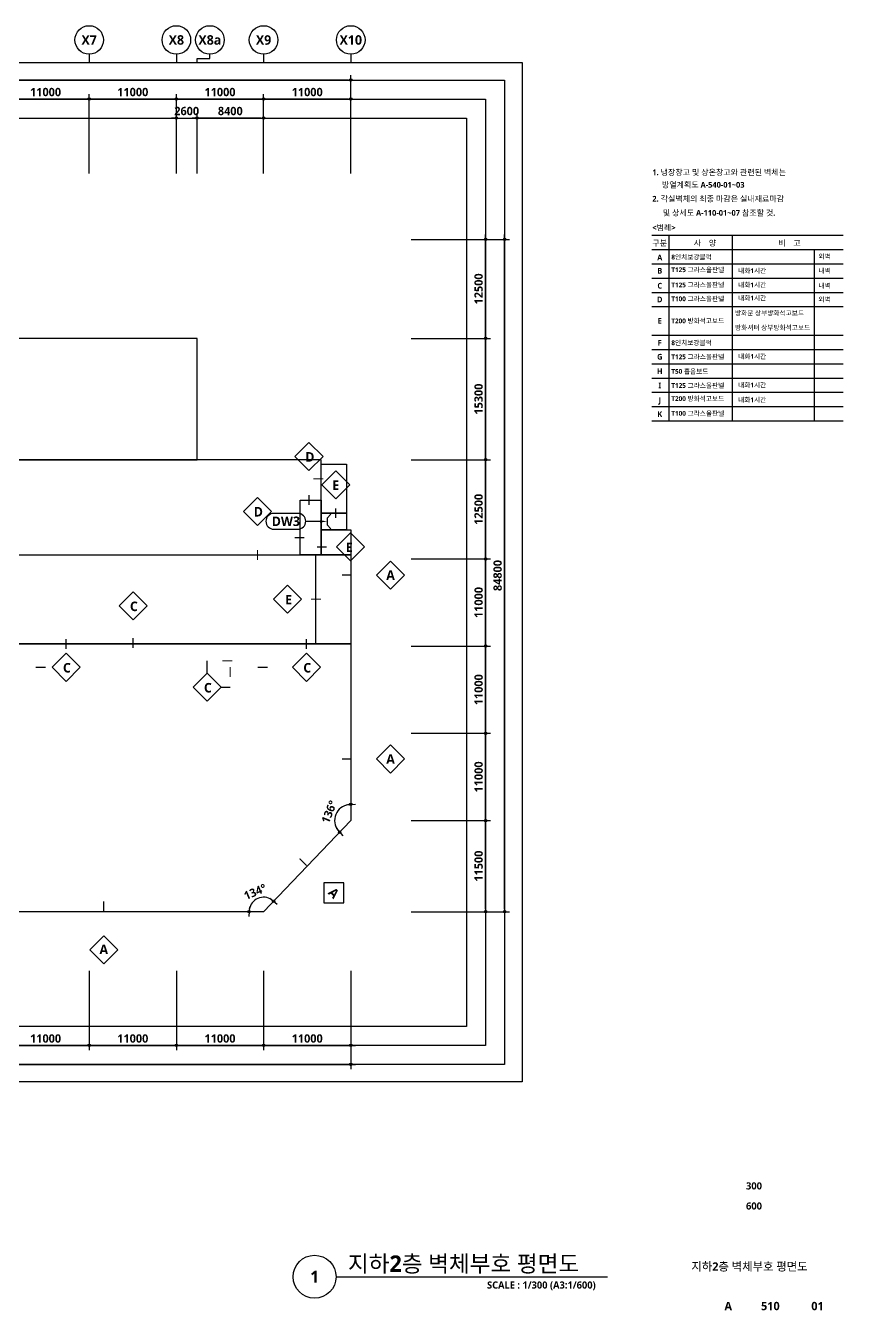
# Model space of a CAD drawing. Header units: millimetres. Extents: x 10941 to 190005487, y 7641 to 455456909.
# Drawn here: x 141375 to 244500, y 7641 to 169666 of the extents above; entities that cross this region are included whole.
import ezdxf
from ezdxf.enums import TextEntityAlignment as Align

# ---------------------------------------------------------------- set-up
doc = ezdxf.new("R2010")
doc.units = ezdxf.units.MM
doc.header["$LTSCALE"] = 400
doc.header["$MEASUREMENT"] = 0
doc.header["$PDSIZE"] = -10
doc.layers.get('0').update_dxf_attribs({"linetype": 'CONTINUOUS'})
doc.layers.get('Defpoints').update_dxf_attribs({"color": 153, "linetype": 'CONTINUOUS'})
for name, color, linetype in [('A-ANNO-TEXT1', 7, 'CONTINUOUS'), ('A-ANNO-TITL', 7, 'CONTINUOUS'), ('A-ST-AXIS-BUB', 7, 'CONTINUOUS'), ('A-ST-AXIS-DIM', 7, 'CONTINUOUS'), ('A-TEXT2', 3, 'CONTINUOUS'), ('AA-MARK', 2, 'CONTINUOUS'), ('AA-SYMB', 4, 'CONTINUOUS'), ('AA-XXXX-TXT1', 2, 'CONTINUOUS'), ('T', 3, 'CONTINUOUS')]:
    doc.layers.add(name, color=color, linetype=linetype)
doc.layers.add('Defpoint', color=161, linetype='CONTINUOUS', plot=False)
doc.layers.add('면적', color=210, linetype='CONTINUOUS', plot=False)
doc.styles.add('2020음성 1차', font='')
doc.styles.add('SH_대대리576', font='')
doc.styles.get('2020음성 1차').set_extended_font_data('NanumGothic', bold=True)
doc.styles.get('SH_대대리576').set_extended_font_data('NanumGothic', bold=True)
doc.dimstyles.new('SHP 600', dxfattribs={"dimscale": 300, "dimtxt": 3.5, "dimasz": 1, "dimexe": 2, "dimexo": 2, "dimgap": 1, "dimtad": 1, "dimdec": 0, "dimzin": 0, "dimdsep": 46, "dimtxsty": 'SH_대대리576', "dimblk": 'DIMDOT', "dimcen": 0.09, "dimclrt": 3, "dimadec": 0, "dimazin": 1, "dimtfac": 1, "dimtdec": 0, "dimtix": 1, "dimtmove": 2, "dimatfit": 0, "dimldrblk": 'DIMDOT', "dimfxl": 1, "dimtolj": 1, "dimtzin": 0, "dimarcsym": 0})

# ---------------------------------------------------------------- blocks, each defined once
blk = doc.blocks.new('DIMDOT')
at = {"color": 0}
blk.add_line((-2, 0), (2, 0), dxfattribs=at)
for radius in [0.5, 0.25]:
    blk.add_circle((0, 0), radius, dxfattribs=at)
blk = doc.blocks.new('*D192')
at = {"layer": 'A-ST-AXIS-DIM', "color": 0, "lineweight": -2}
for p, q in [((67782, 151016), (67782, 163416)), ((182082, 162816), (68082, 162816)), ((182382, 151016), (182382, 163416))]:
    blk.add_line(p, q, dxfattribs=at)
at = {"layer": 'Defpoints', "color": 0}
for p in [(67782, 162816), (67782, 150416), (182382, 150416)]:
    blk.add_point(p, dxfattribs=at)
at = {"layer": 'A-ST-AXIS-DIM', "color": 0, "linetype": 'ByBlock', "lineweight": -2, "xscale": 300, "yscale": 300, "zscale": 300, "rotation": 180}
blk.add_blockref('DIMDOT', (67782, 162816), dxfattribs=at)
at = {"layer": 'A-ST-AXIS-DIM', "color": 0, "linetype": 'ByBlock', "lineweight": -2, "xscale": 300, "yscale": 300, "zscale": 300}
blk.add_blockref('DIMDOT', (182382, 162816), dxfattribs=at)
at = {"layer": 'A-ST-AXIS-DIM', "color": 3, "insert": (125082, 163696), "char_height": 1050, "attachment_point": 5, "style": 'SH_대대리576'}
blk.add_mtext('\\A1;114600', dxfattribs=at)
blk = doc.blocks.new('*D198')
at = {"layer": 'A-ST-AXIS-DIM', "color": 0, "lineweight": -2}
for p, q in [((138382, 151016), (138382, 161016)), ((149082, 160416), (138682, 160416)), ((149382, 151016), (149382, 161016))]:
    blk.add_line(p, q, dxfattribs=at)
at = {"layer": 'Defpoints', "color": 0}
for p in [(138382, 160416), (138382, 150416), (149382, 150416)]:
    blk.add_point(p, dxfattribs=at)
at = {"layer": 'A-ST-AXIS-DIM', "color": 0, "linetype": 'ByBlock', "lineweight": -2, "xscale": 300, "yscale": 300, "zscale": 300, "rotation": 180}
blk.add_blockref('DIMDOT', (138382, 160416), dxfattribs=at)
at = {"layer": 'A-ST-AXIS-DIM', "color": 0, "linetype": 'ByBlock', "lineweight": -2, "xscale": 300, "yscale": 300, "zscale": 300}
blk.add_blockref('DIMDOT', (149382, 160416), dxfattribs=at)
at = {"layer": 'A-ST-AXIS-DIM', "color": 3, "insert": (143882, 161292), "char_height": 1050, "attachment_point": 5, "style": 'SH_대대리576'}
blk.add_mtext('\\A1;11000', dxfattribs=at)
blk = doc.blocks.new('*D199')
at = {"layer": 'A-ST-AXIS-DIM', "color": 0, "lineweight": -2}
for p, q in [((149382, 151016), (149382, 161016)), ((160082, 160416), (149682, 160416)), ((160382, 151016), (160382, 161016))]:
    blk.add_line(p, q, dxfattribs=at)
at = {"layer": 'Defpoints', "color": 0}
for p in [(149382, 160416), (149382, 150416), (160382, 150416)]:
    blk.add_point(p, dxfattribs=at)
at = {"layer": 'A-ST-AXIS-DIM', "color": 0, "linetype": 'ByBlock', "lineweight": -2, "xscale": 300, "yscale": 300, "zscale": 300, "rotation": 180}
blk.add_blockref('DIMDOT', (149382, 160416), dxfattribs=at)
at = {"layer": 'A-ST-AXIS-DIM', "color": 0, "linetype": 'ByBlock', "lineweight": -2, "xscale": 300, "yscale": 300, "zscale": 300}
blk.add_blockref('DIMDOT', (160382, 160416), dxfattribs=at)
at = {"layer": 'A-ST-AXIS-DIM', "color": 3, "insert": (154882, 161292), "char_height": 1050, "attachment_point": 5, "style": 'SH_대대리576'}
blk.add_mtext('\\A1;11000', dxfattribs=at)
blk = doc.blocks.new('*D200')
at = {"layer": 'A-ST-AXIS-DIM', "color": 0, "lineweight": -2}
for p, q in [((160382, 151016), (160382, 161016)), ((171082, 160416), (160682, 160416)), ((171382, 151016), (171382, 161016))]:
    blk.add_line(p, q, dxfattribs=at)
at = {"layer": 'Defpoints', "color": 0}
for p in [(160382, 160416), (160382, 150416), (171382, 150416)]:
    blk.add_point(p, dxfattribs=at)
at = {"layer": 'A-ST-AXIS-DIM', "color": 0, "linetype": 'ByBlock', "lineweight": -2, "xscale": 300, "yscale": 300, "zscale": 300, "rotation": 180}
blk.add_blockref('DIMDOT', (160382, 160416), dxfattribs=at)
at = {"layer": 'A-ST-AXIS-DIM', "color": 0, "linetype": 'ByBlock', "lineweight": -2, "xscale": 300, "yscale": 300, "zscale": 300}
blk.add_blockref('DIMDOT', (171382, 160416), dxfattribs=at)
at = {"layer": 'A-ST-AXIS-DIM', "color": 3, "insert": (165882, 161292), "char_height": 1050, "attachment_point": 5, "style": 'SH_대대리576'}
blk.add_mtext('\\A1;11000', dxfattribs=at)
blk = doc.blocks.new('*D201')
at = {"layer": 'A-ST-AXIS-DIM', "color": 0, "lineweight": -2}
for p, q in [((171382, 151016), (171382, 161016)), ((182082, 160416), (171682, 160416)), ((182382, 151016), (182382, 161016))]:
    blk.add_line(p, q, dxfattribs=at)
at = {"layer": 'Defpoints', "color": 0}
for p in [(171382, 160416), (171382, 150416), (182382, 150416)]:
    blk.add_point(p, dxfattribs=at)
at = {"layer": 'A-ST-AXIS-DIM', "color": 0, "linetype": 'ByBlock', "lineweight": -2, "xscale": 300, "yscale": 300, "zscale": 300, "rotation": 180}
blk.add_blockref('DIMDOT', (171382, 160416), dxfattribs=at)
at = {"layer": 'A-ST-AXIS-DIM', "color": 0, "linetype": 'ByBlock', "lineweight": -2, "xscale": 300, "yscale": 300, "zscale": 300}
blk.add_blockref('DIMDOT', (182382, 160416), dxfattribs=at)
at = {"layer": 'A-ST-AXIS-DIM', "color": 3, "insert": (176882, 161292), "char_height": 1050, "attachment_point": 5, "style": 'SH_대대리576'}
blk.add_mtext('\\A1;11000', dxfattribs=at)
blk = doc.blocks.new('A-ST-AXIS-BUB-1')
at = {"layer": 'A-ST-AXIS-BUB'}
blk.add_line((0, 350), (0, 0), dxfattribs=at)
blk.add_circle((0, 950), 600, dxfattribs=at)
blk = doc.blocks.new('*D217')
at = {"layer": 'A-ST-AXIS-DIM', "color": 0, "lineweight": -2}
for p, q in [((189982, 142716), (199982, 142716)), ((199382, 130516), (199382, 142416)), ((189982, 130216), (199982, 130216))]:
    blk.add_line(p, q, dxfattribs=at)
at = {"layer": 'Defpoints', "color": 0}
for p in [(189382, 142716), (199382, 142716), (189382, 130216)]:
    blk.add_point(p, dxfattribs=at)
at = {"layer": 'A-ST-AXIS-DIM', "color": 0, "linetype": 'ByBlock', "lineweight": -2, "xscale": 300, "yscale": 300, "zscale": 300}
for p, rotation in [((199382, 142716), 90), ((199382, 130216), 270)]:
    blk.add_blockref('DIMDOT', p, dxfattribs=dict(at, rotation=rotation))
at = {"layer": 'A-ST-AXIS-DIM', "color": 3, "insert": (198503, 136466), "char_height": 1050, "attachment_point": 5, "rotation": 90, "style": 'SH_대대리576'}
blk.add_mtext('\\A1;12500', dxfattribs=at)
blk = doc.blocks.new('*D218')
at = {"layer": 'A-ST-AXIS-DIM', "color": 0, "lineweight": -2}
for p, q in [((189982, 130216), (199982, 130216)), ((199382, 115216), (199382, 129916)), ((189982, 114916), (199982, 114916))]:
    blk.add_line(p, q, dxfattribs=at)
at = {"layer": 'Defpoints', "color": 0}
for p in [(189382, 130216), (199382, 130216), (189382, 114916)]:
    blk.add_point(p, dxfattribs=at)
at = {"layer": 'A-ST-AXIS-DIM', "color": 0, "linetype": 'ByBlock', "lineweight": -2, "xscale": 300, "yscale": 300, "zscale": 300}
for p, rotation in [((199382, 130216), 90), ((199382, 114916), 270)]:
    blk.add_blockref('DIMDOT', p, dxfattribs=dict(at, rotation=rotation))
at = {"layer": 'A-ST-AXIS-DIM', "color": 3, "insert": (198502, 122566), "char_height": 1050, "attachment_point": 5, "rotation": 90, "style": 'SH_대대리576'}
blk.add_mtext('\\A1;15300', dxfattribs=at)
blk = doc.blocks.new('*D219')
at = {"layer": 'A-ST-AXIS-DIM', "color": 0, "lineweight": -2}
for p, q in [((189982, 114916), (199982, 114916)), ((199382, 102716), (199382, 114616)), ((189982, 102416), (199982, 102416))]:
    blk.add_line(p, q, dxfattribs=at)
at = {"layer": 'Defpoints', "color": 0}
for p in [(189382, 114916), (199382, 114916), (189382, 102416)]:
    blk.add_point(p, dxfattribs=at)
at = {"layer": 'A-ST-AXIS-DIM', "color": 0, "linetype": 'ByBlock', "lineweight": -2, "xscale": 300, "yscale": 300, "zscale": 300}
for p, rotation in [((199382, 114916), 90), ((199382, 102416), 270)]:
    blk.add_blockref('DIMDOT', p, dxfattribs=dict(at, rotation=rotation))
at = {"layer": 'A-ST-AXIS-DIM', "color": 3, "insert": (198503, 108666), "char_height": 1050, "attachment_point": 5, "rotation": 90, "style": 'SH_대대리576'}
blk.add_mtext('\\A1;12500', dxfattribs=at)
blk = doc.blocks.new('*D220')
at = {"layer": 'A-ST-AXIS-DIM', "color": 0, "lineweight": -2}
for p, q in [((189982, 102416), (199982, 102416)), ((199382, 91716), (199382, 102116)), ((189982, 91416), (199982, 91416))]:
    blk.add_line(p, q, dxfattribs=at)
at = {"layer": 'Defpoints', "color": 0}
for p in [(189382, 102416), (199382, 102416), (189382, 91416)]:
    blk.add_point(p, dxfattribs=at)
at = {"layer": 'A-ST-AXIS-DIM', "color": 0, "linetype": 'ByBlock', "lineweight": -2, "xscale": 300, "yscale": 300, "zscale": 300}
for p, rotation in [((199382, 102416), 90), ((199382, 91416), 270)]:
    blk.add_blockref('DIMDOT', p, dxfattribs=dict(at, rotation=rotation))
at = {"layer": 'A-ST-AXIS-DIM', "color": 3, "insert": (198506, 96916), "char_height": 1050, "attachment_point": 5, "rotation": 90, "style": 'SH_대대리576'}
blk.add_mtext('\\A1;11000', dxfattribs=at)
blk = doc.blocks.new('*D221')
at = {"layer": 'A-ST-AXIS-DIM', "color": 0, "lineweight": -2}
for p, q in [((189982, 91416), (199982, 91416)), ((199382, 80716), (199382, 91116)), ((189982, 80416), (199982, 80416))]:
    blk.add_line(p, q, dxfattribs=at)
at = {"layer": 'Defpoints', "color": 0}
for p in [(189382, 91416), (199382, 91416), (189382, 80416)]:
    blk.add_point(p, dxfattribs=at)
at = {"layer": 'A-ST-AXIS-DIM', "color": 0, "linetype": 'ByBlock', "lineweight": -2, "xscale": 300, "yscale": 300, "zscale": 300}
for p, rotation in [((199382, 91416), 90), ((199382, 80416), 270)]:
    blk.add_blockref('DIMDOT', p, dxfattribs=dict(at, rotation=rotation))
at = {"layer": 'A-ST-AXIS-DIM', "color": 3, "insert": (198506, 85916), "char_height": 1050, "attachment_point": 5, "rotation": 90, "style": 'SH_대대리576'}
blk.add_mtext('\\A1;11000', dxfattribs=at)
blk = doc.blocks.new('*D222')
at = {"layer": 'A-ST-AXIS-DIM', "color": 0, "lineweight": -2}
for p, q in [((189982, 80416), (199982, 80416)), ((199382, 69716), (199382, 80116)), ((189982, 69416), (199982, 69416))]:
    blk.add_line(p, q, dxfattribs=at)
at = {"layer": 'Defpoints', "color": 0}
for p in [(189382, 80416), (199382, 80416), (189382, 69416)]:
    blk.add_point(p, dxfattribs=at)
at = {"layer": 'A-ST-AXIS-DIM', "color": 0, "linetype": 'ByBlock', "lineweight": -2, "xscale": 300, "yscale": 300, "zscale": 300}
for p, rotation in [((199382, 80416), 90), ((199382, 69416), 270)]:
    blk.add_blockref('DIMDOT', p, dxfattribs=dict(at, rotation=rotation))
at = {"layer": 'A-ST-AXIS-DIM', "color": 3, "insert": (198506, 74916), "char_height": 1050, "attachment_point": 5, "rotation": 90, "style": 'SH_대대리576'}
blk.add_mtext('\\A1;11000', dxfattribs=at)
blk = doc.blocks.new('*D223')
at = {"layer": 'A-ST-AXIS-DIM', "color": 0, "lineweight": -2}
for p, q in [((189982, 69416), (199982, 69416)), ((199382, 58216), (199382, 69116)), ((189982, 57916), (199982, 57916))]:
    blk.add_line(p, q, dxfattribs=at)
at = {"layer": 'Defpoints', "color": 0}
for p in [(189382, 69416), (199382, 69416), (189382, 57916)]:
    blk.add_point(p, dxfattribs=at)
at = {"layer": 'A-ST-AXIS-DIM', "color": 0, "linetype": 'ByBlock', "lineweight": -2, "xscale": 300, "yscale": 300, "zscale": 300}
for p, rotation in [((199382, 69416), 90), ((199382, 57916), 270)]:
    blk.add_blockref('DIMDOT', p, dxfattribs=dict(at, rotation=rotation))
at = {"layer": 'A-ST-AXIS-DIM', "color": 3, "insert": (198505, 63666), "char_height": 1050, "attachment_point": 5, "rotation": 90, "style": 'SH_대대리576'}
blk.add_mtext('\\A1;11500', dxfattribs=at)
blk = doc.blocks.new('*D224')
at = {"layer": 'A-ST-AXIS-DIM', "color": 0, "lineweight": -2}
for p, q in [((189982, 142716), (202382, 142716)), ((201782, 58216), (201782, 142416)), ((189982, 57916), (202382, 57916))]:
    blk.add_line(p, q, dxfattribs=at)
at = {"layer": 'Defpoints', "color": 0}
for p in [(189382, 142716), (201782, 142716), (189382, 57916)]:
    blk.add_point(p, dxfattribs=at)
at = {"layer": 'A-ST-AXIS-DIM', "color": 0, "linetype": 'ByBlock', "lineweight": -2, "xscale": 300, "yscale": 300, "zscale": 300}
for p, rotation in [((201782, 142716), 90), ((201782, 57916), 270)]:
    blk.add_blockref('DIMDOT', p, dxfattribs=dict(at, rotation=rotation))
at = {"layer": 'A-ST-AXIS-DIM', "color": 3, "insert": (200902, 100316), "char_height": 1050, "attachment_point": 5, "rotation": 90, "style": 'SH_대대리576'}
blk.add_mtext('\\A1;84800', dxfattribs=at)
blk = doc.blocks.new('*D236')
at = {"layer": 'A-ST-AXIS-DIM', "color": 0, "lineweight": -2}
for p, q in [((138382, 50445), (138382, 40445)), ((149382, 50445), (149382, 40445)), ((138682, 41045), (149082, 41045))]:
    blk.add_line(p, q, dxfattribs=at)
at = {"layer": 'Defpoints', "color": 0}
for p in [(138382, 51045), (149382, 51045), (149382, 41045)]:
    blk.add_point(p, dxfattribs=at)
at = {"layer": 'A-ST-AXIS-DIM', "color": 0, "linetype": 'ByBlock', "lineweight": -2, "xscale": 300, "yscale": 300, "zscale": 300, "rotation": 180}
blk.add_blockref('DIMDOT', (138382, 41045), dxfattribs=at)
at = {"layer": 'A-ST-AXIS-DIM', "color": 0, "linetype": 'ByBlock', "lineweight": -2, "xscale": 300, "yscale": 300, "zscale": 300}
blk.add_blockref('DIMDOT', (149382, 41045), dxfattribs=at)
at = {"layer": 'A-ST-AXIS-DIM', "color": 3, "insert": (143882, 41921), "char_height": 1050, "attachment_point": 5, "style": 'SH_대대리576'}
blk.add_mtext('\\A1;11000', dxfattribs=at)
blk = doc.blocks.new('*D237')
at = {"layer": 'A-ST-AXIS-DIM', "color": 0, "lineweight": -2}
for p, q in [((149382, 50445), (149382, 40445)), ((160382, 50445), (160382, 40445)), ((149682, 41045), (160082, 41045))]:
    blk.add_line(p, q, dxfattribs=at)
at = {"layer": 'Defpoints', "color": 0}
for p in [(149382, 51045), (160382, 51045), (160382, 41045)]:
    blk.add_point(p, dxfattribs=at)
at = {"layer": 'A-ST-AXIS-DIM', "color": 0, "linetype": 'ByBlock', "lineweight": -2, "xscale": 300, "yscale": 300, "zscale": 300, "rotation": 180}
blk.add_blockref('DIMDOT', (149382, 41045), dxfattribs=at)
at = {"layer": 'A-ST-AXIS-DIM', "color": 0, "linetype": 'ByBlock', "lineweight": -2, "xscale": 300, "yscale": 300, "zscale": 300}
blk.add_blockref('DIMDOT', (160382, 41045), dxfattribs=at)
at = {"layer": 'A-ST-AXIS-DIM', "color": 3, "insert": (154882, 41921), "char_height": 1050, "attachment_point": 5, "style": 'SH_대대리576'}
blk.add_mtext('\\A1;11000', dxfattribs=at)
blk = doc.blocks.new('*D238')
at = {"layer": 'A-ST-AXIS-DIM', "color": 0, "lineweight": -2}
for p, q in [((160382, 50445), (160382, 40445)), ((171382, 50445), (171382, 40445)), ((160682, 41045), (171082, 41045))]:
    blk.add_line(p, q, dxfattribs=at)
at = {"layer": 'Defpoints', "color": 0}
for p in [(160382, 51045), (171382, 51045), (171382, 41045)]:
    blk.add_point(p, dxfattribs=at)
at = {"layer": 'A-ST-AXIS-DIM', "color": 0, "linetype": 'ByBlock', "lineweight": -2, "xscale": 300, "yscale": 300, "zscale": 300, "rotation": 180}
blk.add_blockref('DIMDOT', (160382, 41045), dxfattribs=at)
at = {"layer": 'A-ST-AXIS-DIM', "color": 0, "linetype": 'ByBlock', "lineweight": -2, "xscale": 300, "yscale": 300, "zscale": 300}
blk.add_blockref('DIMDOT', (171382, 41045), dxfattribs=at)
at = {"layer": 'A-ST-AXIS-DIM', "color": 3, "insert": (165882, 41921), "char_height": 1050, "attachment_point": 5, "style": 'SH_대대리576'}
blk.add_mtext('\\A1;11000', dxfattribs=at)
blk = doc.blocks.new('*D239')
at = {"layer": 'A-ST-AXIS-DIM', "color": 0, "lineweight": -2}
for p, q in [((171382, 50445), (171382, 40445)), ((182382, 50445), (182382, 40445)), ((171682, 41045), (182082, 41045))]:
    blk.add_line(p, q, dxfattribs=at)
at = {"layer": 'Defpoints', "color": 0}
for p in [(171382, 51045), (182382, 51045), (182382, 41045)]:
    blk.add_point(p, dxfattribs=at)
at = {"layer": 'A-ST-AXIS-DIM', "color": 0, "linetype": 'ByBlock', "lineweight": -2, "xscale": 300, "yscale": 300, "zscale": 300, "rotation": 180}
blk.add_blockref('DIMDOT', (171382, 41045), dxfattribs=at)
at = {"layer": 'A-ST-AXIS-DIM', "color": 0, "linetype": 'ByBlock', "lineweight": -2, "xscale": 300, "yscale": 300, "zscale": 300}
blk.add_blockref('DIMDOT', (182382, 41045), dxfattribs=at)
at = {"layer": 'A-ST-AXIS-DIM', "color": 3, "insert": (176882, 41921), "char_height": 1050, "attachment_point": 5, "style": 'SH_대대리576'}
blk.add_mtext('\\A1;11000', dxfattribs=at)
blk = doc.blocks.new('*D240')
at = {"layer": 'A-ST-AXIS-DIM', "color": 0, "lineweight": -2}
blk.add_arc((171382, 57916), 1829, 55.67995, 170.59308, dxfattribs=at)
at = {"layer": 'Defpoints', "color": 0}
for p in [(182382, 69416), (171355, 59745), (160382, 57916), (171382, 57916), (171382, 57916)]:
    blk.add_point(p, dxfattribs=at)
at = {"layer": 'A-ST-AXIS-DIM', "color": 0, "linetype": 'ByBlock', "lineweight": -2, "xscale": 300, "yscale": 300, "zscale": 300}
for p, rotation in [((169553, 57916), 265.2965424328981), ((172646, 59238), 320.9764875871198)]:
    blk.add_blockref('DIMDOT', p, dxfattribs=dict(at, rotation=rotation))
at = {"layer": 'A-ST-AXIS-DIM', "color": 3, "insert": (170310, 60424), "char_height": 1050, "attachment_point": 5, "rotation": 23.13652, "style": 'SH_대대리576'}
blk.add_mtext('\\A1;134%%d', dxfattribs=at)
blk = doc.blocks.new('*D241')
at = {"layer": 'A-ST-AXIS-DIM', "color": 0, "lineweight": -2}
blk.add_arc((182382, 69416), 2037, 98.44788, 217.82515, dxfattribs=at)
at = {"layer": 'Defpoints', "color": 0}
for p in [(182382, 91716), (180931, 70846), (182382, 69416), (182382, 69416), (171382, 57916)]:
    blk.add_point(p, dxfattribs=at)
at = {"layer": 'A-ST-AXIS-DIM', "color": 0, "linetype": 'ByBlock', "lineweight": -2, "xscale": 300, "yscale": 300, "zscale": 300}
for p, rotation in [((182382, 71453), 4.223939572343841), ((180974, 67945), 312.0490904476741)]:
    blk.add_blockref('DIMDOT', p, dxfattribs=dict(at, rotation=rotation))
at = {"layer": 'A-ST-AXIS-DIM', "color": 3, "insert": (179658, 70509), "char_height": 1050, "attachment_point": 5, "rotation": 68.13652, "style": 'SH_대대리576'}
blk.add_mtext('\\A1;136%%d', dxfattribs=at)
blk = doc.blocks.new('*D242')
at = {"layer": 'A-ST-AXIS-DIM', "color": 0, "lineweight": -2}
for p, q in [((67782, 50445), (67782, 38045)), ((182382, 50445), (182382, 38045)), ((68082, 38645), (182082, 38645))]:
    blk.add_line(p, q, dxfattribs=at)
at = {"layer": 'Defpoints', "color": 0}
for p in [(67782, 51045), (182382, 51045), (182382, 38645)]:
    blk.add_point(p, dxfattribs=at)
at = {"layer": 'A-ST-AXIS-DIM', "color": 0, "linetype": 'ByBlock', "lineweight": -2, "xscale": 300, "yscale": 300, "zscale": 300, "rotation": 180}
blk.add_blockref('DIMDOT', (67782, 38645), dxfattribs=at)
at = {"layer": 'A-ST-AXIS-DIM', "color": 0, "linetype": 'ByBlock', "lineweight": -2, "xscale": 300, "yscale": 300, "zscale": 300}
blk.add_blockref('DIMDOT', (182382, 38645), dxfattribs=at)
at = {"layer": 'A-ST-AXIS-DIM', "color": 3, "insert": (125082, 39524), "char_height": 1050, "attachment_point": 5, "style": 'SH_대대리576'}
blk.add_mtext('\\A1;114600', dxfattribs=at)
blk = doc.blocks.new('*U18507')
at = {"layer": 'A-ANNO-TITL'}
blk.add_line((0, 0), (5709, 0), dxfattribs=at)
blk.add_circle((-450, 0), 450, dxfattribs=at)
at = {"layer": 'AA-XXXX-TXT1', "style": 'SH_대대리576'}
blk.add_attdef('DWG.TITLE', (250, 100), '', height=350, dxfattribs=at)
at = {"layer": 'AA-XXXX-TXT1', "color": 7, "style": 'SH_대대리576'}
blk.add_attdef('NO1', text='', height=300, dxfattribs=at).set_placement((-450, 0), align=Align.MIDDLE)
at = {"layer": 'AA-XXXX-TXT1', "style": 'SH_대대리576'}
blk.add_attdef('SCALE', text='', height=150, dxfattribs=at).set_placement((5459, -100), align=Align.TOP_RIGHT)
blk = doc.blocks.new('*D8015')
at = {"layer": 'A-ST-AXIS-DIM', "color": 0, "lineweight": -2}
for p, q in [((160082, 158016), (159782, 158016)), ((160382, 151016), (160382, 158616)), ((160382, 158016), (162982, 158016)), ((162982, 151016), (162982, 158616)), ((163282, 158016), (163582, 158016))]:
    blk.add_line(p, q, dxfattribs=at)
at = {"layer": 'Defpoints', "color": 0}
for p in [(162982, 158016), (160382, 150416), (162982, 150416)]:
    blk.add_point(p, dxfattribs=at)
at = {"layer": 'A-ST-AXIS-DIM', "color": 0, "linetype": 'ByBlock', "lineweight": -2, "xscale": 300, "yscale": 300, "zscale": 300}
blk.add_blockref('DIMDOT', (160382, 158016), dxfattribs=at)
at = {"layer": 'A-ST-AXIS-DIM', "color": 0, "linetype": 'ByBlock', "lineweight": -2, "xscale": 300, "yscale": 300, "zscale": 300, "rotation": 180}
blk.add_blockref('DIMDOT', (162982, 158016), dxfattribs=at)
at = {"layer": 'A-ST-AXIS-DIM', "color": 3, "insert": (161682, 158896), "char_height": 1050, "attachment_point": 5, "style": 'SH_대대리576'}
blk.add_mtext('\\A1;2600', dxfattribs=at)
blk = doc.blocks.new('*D8016')
at = {"layer": 'A-ST-AXIS-DIM', "color": 0, "lineweight": -2}
for p, q in [((162982, 151016), (162982, 158616)), ((171082, 158016), (163282, 158016)), ((171382, 151016), (171382, 158616))]:
    blk.add_line(p, q, dxfattribs=at)
at = {"layer": 'Defpoints', "color": 0}
for p in [(162982, 158016), (162982, 150416), (171382, 150416)]:
    blk.add_point(p, dxfattribs=at)
at = {"layer": 'A-ST-AXIS-DIM', "color": 0, "linetype": 'ByBlock', "lineweight": -2, "xscale": 300, "yscale": 300, "zscale": 300, "rotation": 180}
blk.add_blockref('DIMDOT', (162982, 158016), dxfattribs=at)
at = {"layer": 'A-ST-AXIS-DIM', "color": 0, "linetype": 'ByBlock', "lineweight": -2, "xscale": 300, "yscale": 300, "zscale": 300}
blk.add_blockref('DIMDOT', (171382, 158016), dxfattribs=at)
at = {"layer": 'A-ST-AXIS-DIM', "color": 3, "insert": (167182, 158896), "char_height": 1050, "attachment_point": 5, "style": 'SH_대대리576'}
blk.add_mtext('\\A1;8400', dxfattribs=at)
blk = doc.blocks.new('G$C67953E58')
at = {"layer": '면적'}
for points in [[(95200, 72300), (54600, 72300), (54600, 84800), (48600, 84800), (0, 84800), (0, 46000), (1300, 46000), (1800, 46000), (13000, 46000), (13000, 40100), (15100, 40100), (15100, 48150), (16150, 48150), (16150, 50250), (16150, 56700), (19350, 56700), (19350, 56700), (19350, 57000), (55850, 57000), (55850, 56700), (55850, 56700), (59100, 56700), (59100, 57000), (95200, 57000)], [(19350, 56700), (19350, 51920), (22000, 51920), (22000, 45000), (53200, 45000), (53200, 51920), (55850, 51920), (55850, 56700), (55850, 56700), (55850, 57000), (19350, 57000), (19350, 56700)], [(59100, 57000), (59100, 56700), (59050, 56700), (59050, 48025), (60100, 48025), (60100, 45000), (108200, 45000), (108200, 51920), (110850, 51920), (110850, 56450), (110850, 56450), (110850, 57000)], [(16150, 56700), (19350, 56700), (19350, 50250), (16150, 50250)], [(55850, 56700), (59050, 56700), (59050, 50250), (55850, 50250)], [(110850, 56450), (114050, 56450), (114050, 50250), (110850, 50250)], [(17570, 42890), (17570, 44250), (19350, 44250), (19350, 51920), (22000, 51920), (22000, 45000), (22000, 45000), (22000, 42890), (19350, 42890), (19350, 42890)], [(53200, 45025), (55850, 45025), (55850, 51920), (53200, 51920)], [(110850, 45025), (108200, 45025), (108200, 51920), (110850, 51920)], [(19350, 48150), (16150, 48150), (16150, 50250), (19350, 50250)], [(55850, 50250), (59050, 50250), (59050, 48150), (55850, 48150)], [(110850, 50250), (114050, 50250), (114050, 48150), (110850, 48150)], [(15100, 48150), (19350, 48150), (19350, 45000), (17570, 45000), (17570, 42890), (19350, 42890), (19350, 39090), (15100, 39090)], [(55850, 48150), (55850, 45025), (60100, 45025), (60100, 48025), (59050, 48025), (59050, 48150)], [(110850, 48150), (114600, 48150), (114600, 45025), (110850, 45025)], [(0, 40100), (0, 34000), (5100, 34000), (5100, 40100), (13000, 40100), (13000, 46000), (1800, 46000), (1800, 40100)], [(17570, 45000), (19350, 45000), (19350, 44250), (17570, 44250)], [(19350, 33800), (19350, 42890), (22000, 42890), (22000, 45000), (53200, 45000), (53200, 45025), (60100, 45025), (60100, 45000), (108200, 45000), (108200, 45025), (114600, 45025), (114600, 33800)], [(110200, 45025), (114600, 45025), (114600, 33800), (110200, 33800)], [(5100, 40100), (15100, 40100), (15100, 37200), (5100, 37200)], [(15100, 39090), (19350, 39090), (19350, 33800), (15100, 33800)], [(0, 34000), (0, 21700), (5100, 21700), (5100, 20400), (7300, 20400), (7300, 37200), (5100, 37200), (5100, 34000), (0, 34000)], [(7700, 17200), (7700, 20200), (7300, 20200), (7300, 37200), (15100, 37200), (15100, 17200)], [(15100, 33800), (59600, 33800), (59600, 12200), (58300, 12200), (58300, 8850), (55850, 8850), (55850, 0), (19350, 0), (19350, 10950), (15600, 10950), (15600, 11500), (15100, 11500)], [(59600, 33800), (114600, 33800), (114600, 11500), (103600, 0), (59050, 0), (59050, 8850), (59225, 8850), (59225, 11500), (59600, 11500)], [(7700, 17200), (15100, 17200), (15100, 11600), (7700, 11600), (7700, 17200)], [(58300, 8850), (59225, 8850), (59225, 11500), (59600, 11500), (59600, 12200), (58300, 12200)], [(18400, 10950), (16150, 10950), (16150, 550), (19350, 550), (19350, 6750), (18400, 6750)], [(59050, 550), (55850, 550), (55850, 8850), (59050, 8850)]]:
    blk.add_lwpolyline(points, close=True, dxfattribs=at)
blk.add_lwpolyline([(54600, 72300), (15600, 72300), (15600, 57000), (16150, 57000), (16150, 56700)], dxfattribs=at)

msp = doc.modelspace()

# ---------------------------------------------------------------- linework, layer by layer
at = {"layer": 'A-ST-AXIS-BUB'}
msp.add_lwpolyline([(162981.8, 165016.3), (162981.8, 165541.3), (164604.7, 165541.3), (164604.7, 166066.3)], dxfattribs=at)
msp.add_circle((164604.7, 167866.3), 1800, dxfattribs=at)
at = {"layer": 'AA-MARK'}
for p, q in [((164247.7, 87986.7), (164247.7, 89564.8, 103000)), ((166015.5, 86219), (167171.8, 86219, 103000))]:
    msp.add_line(p, q, dxfattribs=at)
at = {"layer": 'AA-MARK', "color": 2, "linetype": 'ByBlock', "lineweight": -2, "elevation": 103000}
for points in [[(175340, 115333.9), (177107.8, 117101.6), (178875.6, 115333.9), (177107.8, 113566.1)], [(178709.5, 111772), (180477.2, 113539.8), (182245, 111772), (180477.2, 110004.2)], [(182325, 102156.1), (184092.7, 103923.8), (182325, 105691.6), (180557.2, 103923.8)], [(187374.8, 98609), (189142.6, 100376.7), (187374.8, 102144.5), (185607.1, 100376.7)], [(153145.1, 96482.2), (154912.8, 98250), (156680.6, 96482.2), (154912.8, 94714.4)], [(144700.6, 88739.2), (146468.4, 86971.5), (148236.1, 88739.2), (146468.4, 90507)], [(175014.1, 88739.2), (176781.8, 86971.5), (178549.6, 88739.2), (176781.8, 90507)], [(187374.8, 75408.6), (189142.6, 77176.3), (187374.8, 78944.1), (185607.1, 77176.3)], [(178981.2, 59043.7), (181481.2, 59043.7), (181481.2, 61543.7), (178981.2, 61543.7)], [(149444.1, 53123.3), (151211.8, 51355.6), (152979.6, 53123.3), (151211.8, 54891.1)]]:
    msp.add_lwpolyline(points, close=True, dxfattribs=at)
at = {"layer": 'AA-MARK', "elevation": 103000}
for points in [[(177107.8, 113566.1, 0, 0, 0), (177107.8, 110465.8, 150, 150, 0), (177107.8, 109215.8, 150, 150, 0)], [(177107.8, 112516.5, 0, 0, 0), (177656.8, 112516.5, 150, 150, 0), (178906.8, 112516.5, 150, 150, 0)], [(180477.2, 110004.2, 0, 0, 0), (180477.2, 108803.8, 150, 150, 0), (180477.2, 107553.8, 150, 150, 0)], [(180557.2, 103923.8, 0, 0, 0), (179356.8, 103923.8, 150, 150, 0), (178106.8, 103923.8, 150, 150, 0)], [(185607.1, 100376.7, 0, 0, 0), (182506.8, 100376.7, 150, 150, 0), (181256.8, 100376.7, 150, 150, 0)], [(154912.8, 94714.4, 0, 0, 0), (154912.8, 92441.3, 150, 150, 0), (154912.8, 91191.3, 150, 150, 0)], [(146468.4, 90507, 0, 0, 0), (146468.4, 91066.3, 150, 150, 0), (146468.4, 92316.3, 150, 150, 0)], [(176781.8, 90507, 0, 0, 0), (176781.8, 91066.3, 150, 150, 0), (176781.8, 92316.3, 150, 150, 0)], [(164247.7, 89564.8, 0, 0, 0), (166194.7, 89564.8, 150, 150, 0), (167444.7, 89564.8, 150, 150, 0)], [(144700.6, 88739.2, 0, 0, 0), (143892.8, 88739.2, 150, 150, 0), (142642.8, 88739.2, 150, 150, 0)], [(167171.8, 86219, 0, 0, 0), (167171.8, 87532.1, 150, 150, 0), (167171.8, 88782.1, 150, 150, 0)], [(175014.1, 88739.2, 0, 0, 0), (171892.8, 88739.2, 150, 150, 0), (170642.8, 88739.2, 150, 150, 0)], [(185607.1, 77176.3, 0, 0, 0), (182506.8, 77176.3, 150, 150, 0), (181256.8, 77176.3, 150, 150, 0)], [(178981.2, 61543.7, 0, 0, 0), (176789, 63735.9, 150, 150, 0), (175905.1, 64619.8, 150, 150, 0)], [(151211.8, 54891.1, 0, 0, 0), (151211.8, 57991.3, 150, 150, 0), (151211.8, 59241.3, 150, 150, 0)]]:
    msp.add_lwpolyline(points, format="xyseb", dxfattribs=at)
at = {"layer": 'AA-MARK', "color": 2, "linetype": 'ByBlock', "lineweight": -2}
for points in [[(168843.9, 108409.4), (170611.7, 110177.1), (172379.5, 108409.4), (170611.7, 106641.6)], [(174388.7, 95561.1), (172620.9, 97328.8), (174388.7, 99096.6), (176156.4, 97328.8)], [(162480, 86219), (164247.7, 87986.7), (166015.5, 86219), (164247.7, 84451.2)]]:
    msp.add_lwpolyline(points, close=True, dxfattribs=at)
at = {"layer": 'AA-MARK', "elevation": 103000}
msp.add_lwpolyline([(172671.7, 106158.9), (175707.2, 106158.9, 1), (175707.2, 108158.9), (172671.7, 108158.9, 1)], format="xyb", close=True, dxfattribs=at)
for points in [[(178481.8, 107141.3), (176707.1, 107141.3)], [(179881.8, 108066.3), (179381.8, 107566.3), (179381.8, 106716.3), (179881.8, 106216.3)]]:
    msp.add_lwpolyline(points, dxfattribs=at)
at = {"layer": 'AA-MARK'}
for points in [[(170611.7, 106641.6, 0, 0, 0), (170611.7, 103541.3, 150, 150, 0), (170611.7, 102291.3, 150, 150, 0)], [(170611.7, 105091.5, 0, 0, 0), (175288.7, 105091.5, 150, 150, 0), (176538.7, 105091.5, 150, 150, 0)], [(176156.4, 97328.8, 0, 0, 0), (177356.8, 97328.8, 150, 150, 0), (178606.8, 97328.8, 150, 150, 0)]]:
    msp.add_lwpolyline(points, format="xyseb", dxfattribs=at)
msp.add_solid([(178481.8, 106991.3, 103000), (179381.8, 107141.3, 103000), (178481.8, 107291.3, 103000)], dxfattribs=at)
at = {"layer": 'AA-SYMB'}
for p, q in [((220349, 143230.5), (244500, 143230.5)), ((220349, 141430.5), (244500, 141430.5)), ((220349, 139630.5), (244500, 139630.5)), ((220349, 137830.5), (244500, 137830.5)), ((220349, 136030.5), (244500, 136030.5)), ((220349, 134230.5), (244500, 134230.5)), ((220349, 130630.5), (244500, 130630.5)), ((220349, 128830.5), (244500, 128830.5)), ((220349, 127030.5), (244500, 127030.5)), ((220349, 125230.5), (244500, 125230.5)), ((220349, 123430.5), (244500, 123430.5)), ((220349, 121630.5), (244500, 121630.5)), ((220349, 119830.5), (244500, 119830.5))]:
    msp.add_line(p, q, dxfattribs=at)
for points in [[(222496.9, 143230.5), (222496.9, 119830.5)], [(230466.1, 143230.5), (230466.1, 119830.5)], [(240820.5, 141430.5), (240820.5, 119830.5)]]:
    msp.add_lwpolyline(points, dxfattribs=at)
at = {"layer": 'Defpoint'}
for points in [[(203981.8, 36444.9), (32781.8, 36444.9), (32781.8, 165016.3), (203981.8, 165016.3)], [(201781.8, 38644.9), (34981.8, 38644.9), (34981.8, 162816.3), (201781.8, 162816.3)], [(199381.8, 41044.9), (37381.8, 41044.9), (37381.8, 160416.3), (199381.8, 160416.3)], [(196981.8, 43444.9), (39781.8, 43444.9), (39781.8, 158016.3), (196981.8, 158016.3)]]:
    msp.add_lwpolyline(points, close=True, dxfattribs=at)

# ---------------------------------------------------------------- block references
msp.add_blockref('G$C67953E58', (67781.8, 57916.3))
ref = msp.add_blockref('*U18507', (180518.2, 11877.9), dxfattribs=dict(xscale=6, yscale=6, zscale=6))
ref.add_attrib('SCALE', 'SCALE : 1/300 (A3:1/600)', dxfattribs={"layer": 'A-ANNO-TITL', "height": 900, "style": 'SH_대대리576'}).set_placement((213273.5, 11277.9), align=Align.TOP_RIGHT)
ref.add_attrib('DWG.TITLE', '지하2층 벽체부호 평면도', (182018.2, 12477.9), dxfattribs={"layer": 'A-ANNO-TITL', "height": 2087.447, "style": 'SH_대대리576'})
ref.add_attrib('NO1', '1', dxfattribs={"layer": 'A-ANNO-TITL', "color": 7, "height": 1500, "style": 'SH_대대리576'}).set_placement((177818.2, 11877.9), align=Align.MIDDLE)
at = {"layer": 'A-ST-AXIS-BUB', "xscale": 3, "yscale": 3, "zscale": 3}
for p in [(149381.8, 165016.3), (160381.8, 165016.3), (171381.8, 165016.3), (182381.8, 165016.3)]:
    msp.add_blockref('A-ST-AXIS-BUB-1', p, dxfattribs=at)

# ---------------------------------------------------------------- texts
at = {"layer": 'A-ANNO-TEXT1', "style": 'SH_대대리576'}
for s, p in [('X7', (149381.8, 167866.3)), ('X8', (160381.8, 167866.3)), ('X8a', (164604.7, 167866.3)), ('X9', (171381.8, 167866.3)), ('X10', (182381.8, 167866.3))]:
    msp.add_text(s, height=1200, dxfattribs=at).set_placement(p, align=Align.MIDDLE_CENTER)
at = {"layer": 'A-ANNO-TITL', "style": 'SH_대대리576'}
for s, height, p in [('300', 900, (233235.5, 23333.4)), ('600', 900, (233235.5, 20800.2)), ('지하2층 벽체부호 평면도', 1050, (232670.3, 13191.8)), ('A', 1050, (229987.6, 8181.3)), ('510', 1050, (235300.8, 8181.3)), ('01', 1050, (241247.3, 8181.3))]:
    msp.add_text(s, height=height, dxfattribs=at).set_placement(p, align=Align.MIDDLE)
at = {"layer": 'A-TEXT2', "style": '2020음성 1차'}
for s, p in [('D', (177214.8, 115282.1, 103000)), ('E', (180475.8, 111706.3, 103000)), ('D', (170718.7, 108357.6)), ('DW3', (174189.5, 107158.9, 103000)), ('E', (182177.1, 103875, 103000)), ('A', (187393.7, 100367.3, 103000)), ('E', (174536.6, 97280)), ('C', (155019.8, 96430.4, 103000)), ('C', (146575.4, 88687.4, 103000)), ('C', (176888.8, 88687.4, 103000)), ('C', (164354.7, 86167.2)), ('A', (187393.7, 77166.9, 103000)), ('A', (151222, 53160.9, 103000))]:
    msp.add_text(s, height=1200, dxfattribs=at).set_placement(p, align=Align.MIDDLE_CENTER)
msp.add_text('A', height=1200, rotation=315, dxfattribs=at).set_placement((180237.9, 60273.7, 103000), align=Align.MIDDLE_CENTER)
at = {"layer": 'T', "style": '2020음성 1차'}
for s, height, p in [('1. 냉장창고 및 상온창고와 관련된 벽체는 ', 720, (220410, 151173.3)), ('방열계획도 A-540-01~03', 720, (221617.6, 149599.3)), ('2. 각실벽체의 최종 마감은 실내재료마감  ', 720, (220410, 147839.1)), ('및 상세도 A-110-01~07 참조할 것. ', 720, (221729.9, 146058.7)), ('<범례>', 720, (220410, 144189.8)), ('8인치보강블럭', 600, (222808.5, 140484.5)), ('외벽', 600, (241360.2, 140571.7)), ('T125 그라스울판넬', 600, (222808.5, 138885.1)), ('내화1시간', 600, (231234.1, 138764.1)), ('내벽', 600, (241360.2, 138764.1)), ('T125 그라스울판넬', 600, (222808.5, 136967.4)), ('내화1시간', 600, (231234.1, 136970.1)), ('내벽', 600, (241360.2, 136877.2)), ('T100 그라스울판넬', 600, (222808.5, 135215.9)), ('내화1시간', 600, (231234.1, 135309.7)), ('외벽', 600, (241360.2, 135155.1)), ('방화문 상부방화석고보드', 600, (230839, 133418.5)), ('T200 방화석고보드', 600, (222808.5, 132430.5)), ('방화셔터 상부방화석고보드', 600, (230839, 131586.3)), ('8인치보강블럭', 600, (222808.5, 129674.9)), ('T125 그라스울판넬', 600, (222808.5, 127895.2)), ('내화1시간', 600, (231234.1, 127948.7)), ('T50 흡음보드', 600, (222808.5, 126064.3)), ('T125 그라스울판넬', 600, (222808.5, 124279.7)), ('내화1시간', 600, (231234.1, 124333.2)), ('T200 방화석고보드', 600, (222808.5, 122631.8)), ('내화1시간', 600, (231234.1, 122471.5)), ('T100 그라스울판넬', 600, (222808.5, 120769.7))]:
    msp.add_text(s, height=height, dxfattribs=at).set_placement(p, align=Align.MIDDLE_LEFT)
for s, p in [('구분', (221348.4, 142255.5)), ('사    양', (227047.2, 142255.5)), ('비    고', (237711.3, 142255.5)), ('A', (221348.4, 140411.6)), ('B', (221348.4, 138756.4)), ('C', (221348.4, 136868.4)), ('D', (221348.4, 135130)), ('E', (221348.4, 132430.5)), ('F', (221348.4, 129666)), ('G', (221348.4, 127910.3)), ('H', (221348.4, 126079.4)), ('I', (221348.4, 124294.9)), ('J', (221348.4, 122433.1)), ('K', (221348.4, 120679.4))]:
    msp.add_text(s, height=720, dxfattribs=at).set_placement(p, align=Align.MIDDLE_CENTER)

# ---------------------------------------------------------------- dimensions: what is measured, and where the dimension line sits
at = {"layer": 'A-ST-AXIS-DIM'}
for base, p1, p2, picture, middle in [((67781.8, 162816.3), (182381.8, 150416.3), (67781.8, 150416.3), '*D192', (125081.8, 163695.8)), ((138381.8, 160416.3), (149381.8, 150416.3), (138381.8, 150416.3), '*D198', (143881.8, 161292.1)), ((149381.8, 160416.3), (160381.8, 150416.3), (149381.8, 150416.3), '*D199', (154881.8, 161292.1)), ((160381.8, 160416.3), (171381.8, 150416.3), (160381.8, 150416.3), '*D200', (165881.8, 161292.1)), ((171381.8, 160416.3), (182381.8, 150416.3), (171381.8, 150416.3), '*D201', (176881.8, 161292.1))]:
    dim = msp.add_linear_dim(base=base, p1=p1, p2=p2, dimstyle='SHP 600', dxfattribs=at)
    dim.commit()
    dim.dimension.update_dxf_attribs({"geometry": picture, "text_midpoint": middle})
for base, p1, p2, angle, picture, middle in [((162981.8, 158016.3), (160381.8, 150416.3), (162981.8, 150416.3), 180, '*D8015', (161681.8, 158895.8)), ((162981.8, 158016.3), (171381.8, 150416.3), (162981.8, 150416.3), 0, '*D8016', (167181.8, 158895.8)), ((199381.8, 142716.3), (189381.8, 130216.3), (189381.8, 142716.3), 270, '*D217', (198503.1, 136466.3)), ((201781.8, 142716.3), (189381.8, 57916.3), (189381.8, 142716.3), 270, '*D224', (200902.4, 100316.3)), ((199381.8, 130216.3), (189381.8, 114916.3), (189381.8, 130216.3), 270, '*D218', (198502.4, 122566.3)), ((199381.8, 114916.3), (189381.8, 102416.3), (189381.8, 114916.3), 270, '*D219', (198503.1, 108666.3)), ((199381.8, 102416.3), (189381.8, 91416.3), (189381.8, 102416.3), 270, '*D220', (198506.1, 96916.3)), ((199381.8, 91416.3), (189381.8, 80416.3), (189381.8, 91416.3), 270, '*D221', (198506.1, 85916.3)), ((199381.8, 80416.3), (189381.8, 69416.3), (189381.8, 80416.3), 270, '*D222', (198506.1, 74916.3)), ((199381.8, 69416.3), (189381.8, 57916.3), (189381.8, 69416.3), 270, '*D223', (198504.6, 63666.3)), ((182381.8, 38644.9), (67781.8, 51044.9), (182381.8, 51044.9), 180, '*D242', (125081.8, 39524.3)), ((149381.8, 41044.9), (138381.8, 51044.9), (149381.8, 51044.9), 180, '*D236', (143881.8, 41920.6)), ((160381.8, 41044.9), (149381.8, 51044.9), (160381.8, 51044.9), 180, '*D237', (154881.8, 41920.6)), ((171381.8, 41044.9), (160381.8, 51044.9), (171381.8, 51044.9), 180, '*D238', (165881.8, 41920.6)), ((182381.8, 41044.9), (171381.8, 51044.9), (182381.8, 51044.9), 180, '*D239', (176881.8, 41920.6))]:
    dim = msp.add_linear_dim(base=base, p1=p1, p2=p2, angle=angle, dimstyle='SHP 600', dxfattribs=at)
    dim.commit()
    dim.dimension.update_dxf_attribs({"geometry": picture, "text_midpoint": middle})
for base, line1, line2, picture, middle in [((180931.2, 70845.7), ((182381.8, 69416.3), (182381.8, 91716.3)), ((171381.8, 57916.3, 103000), (182381.8, 69416.3)), '*D241', (179658.3, 70509.2)), ((171354.7, 59745.4), ((171381.8, 57916.3), (182381.8, 69416.3)), ((160381.8, 57916.3, 103000), (171381.8, 57916.3)), '*D240', (170310.2, 60424.4))]:
    dim = msp.add_angular_dim_2l(base=base, line1=line1, line2=line2, dimstyle='SHP 600', dxfattribs=at)
    dim.commit()
    dim.dimension.update_dxf_attribs({"geometry": picture, "text_midpoint": middle})

doc.saveas('drawing.dxf')
